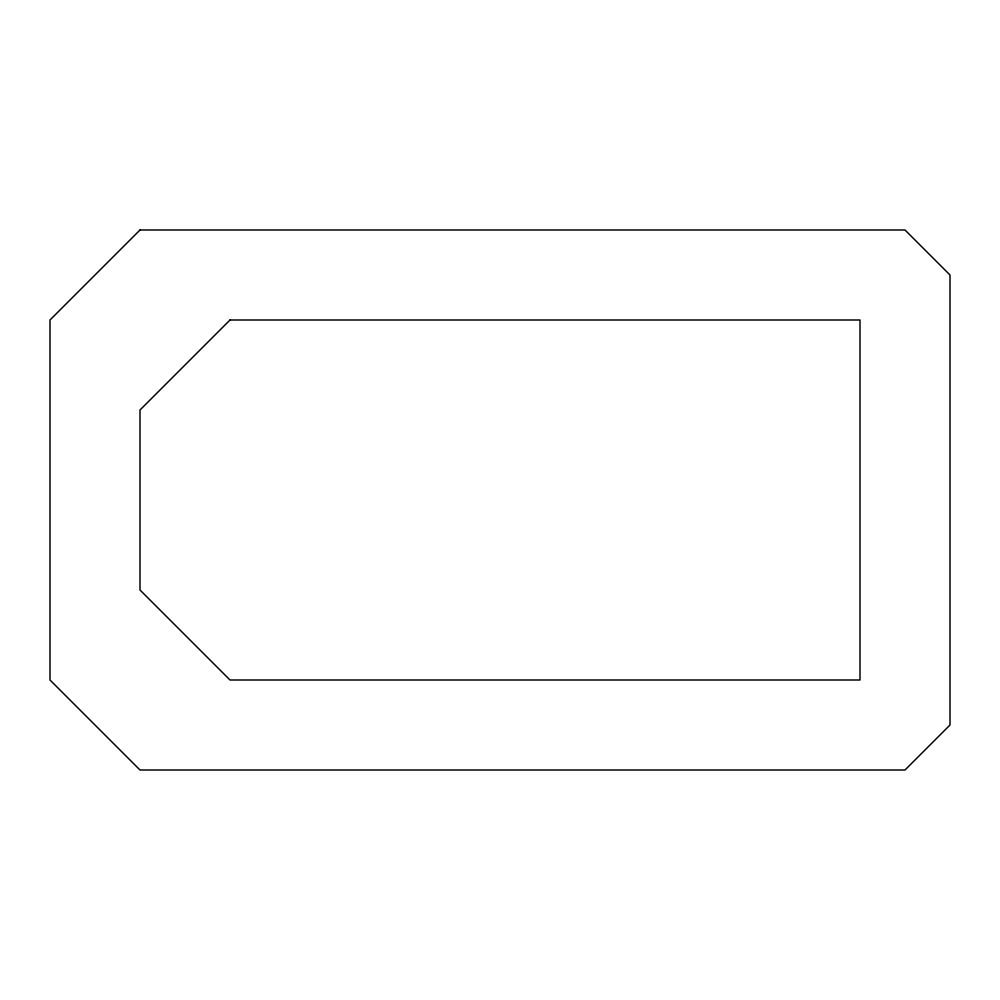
<?xml version="1.0" encoding="UTF-8"?>
<svg xmlns="http://www.w3.org/2000/svg" width="1000" height="1000" viewBox="0 0 1000 1000"><rect width="100%" height="100%" fill="white"/><g stroke="black" fill="none" stroke-linecap="round" stroke-linejoin="round"><path stroke-width="1.5" d="M140 230L50 320L50 680L140 770L905 770L950 725L950 275L905 230L140 230M230 320L140 410L140 590L230 680L860 680L860 320L230 320"/></g></svg>
